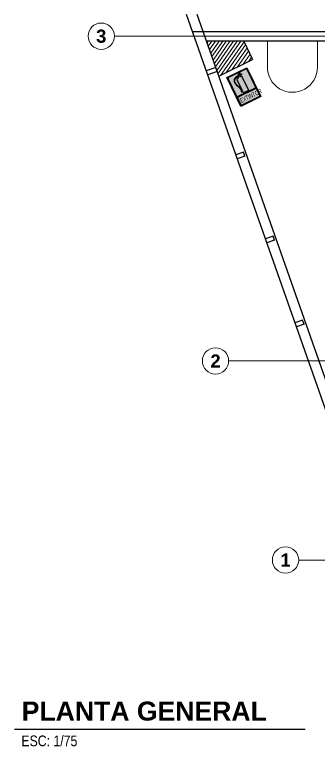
# Model space of a CAD drawing. Header units: millimetres. Extents: x 2107.8 to 2195.9, y 1780.6 to 1794.5.
# Drawn here: x 2174.99 to 2179.84, y 1781.69 to 1793.36 of the extents above; entities that cross this region are included whole.
import ezdxf
from ezdxf.enums import TextEntityAlignment as Align

# ---------------------------------------------------------------- set-up
doc = ezdxf.new("R2010")
doc.units = ezdxf.units.MM
doc.linetypes.add('CENTRO', pattern=[2, 1.25, -0.25, 0.25, -0.25])
doc.layers.get('0').update_dxf_attribs({"true_color": 0xf7f7f7})
for name, color, linetype in [('0-Simb Color 10', 10, 'Continuous'), ('0-Simb Señalización EX01', 7, 'Continuous'), ('DETALLES', 8, 'Continuous'), ('TEXTO', 4, 'Continuous')]:
    doc.layers.add(name, color=color, linetype=linetype)
doc.layers.add('0-Simb Color 255-255-214', color=7, linetype='Continuous', true_color=0xffffd6)
doc.layers.add('AR_EJES', color=8, linetype='CENTRO', lineweight=5)
doc.layers.add('TEXTURAS', color=253, linetype='Continuous', lineweight=0)
doc.styles.add('Acotaciones', font='ARIALN.TTF')
doc.styles.add('Ambientes', font='swisseb.ttf', dxfattribs={"height": 0.15})
doc.styles.add('COMIN Simb Señalizacion', font='arial.ttf')
doc.styles.add('Nombre Titulos 1-50', font='', dxfattribs={"height": 0.175})
doc.styles.get('Nombre Titulos 1-50').set_extended_font_data('Arial', bold=True)

# ---------------------------------------------------------------- blocks, each defined once
blk = doc.blocks.new('COMIN Simb Señalización EX01')
at = {"layer": '0-Simb Color 10'}
h = blk.add_hatch(color=256, dxfattribs=at)
h.paths.add_polyline_path([(9.65, 13.69, 0.414214), (9.09, 14.25), (-9.09, 14.25, 0.414214), (-9.65, 13.69), (-9.65, -4.86, 0.414214), (-9.09, -5.43), (9.09, -5.43, 0.414214), (9.65, -4.86)])
h.paths.add_polyline_path([(2.76, -4.07, -0.414214), (2.2, -4.63), (-2.23, -4.63, -0.414214), (-2.79, -4.07), (-2.79, -2.98), (-3.69, -2.98), (-3.82, -2.87), (-3.82, -2.16), (-3.57, -2.04), (-3.57, -1.69), (-3.68, -1.59), (-3.68, -0.76), (-3.6, -0.7), (-3.6, -0.47), (-3.78, 0.51), (-4.04, 1.22), (-4.8, 3.17), (-5.31, 4.54), (-5.59, 5.27), (-5.78, 6.13), (-5.91, 6.88), (-5.92, 7.69), (-5.82, 8.63), (-5.7, 9.07), (-5.37, 9.66), (-4.96, 10.24), (-4.53, 10.58), (-3.94, 10.94), (-3.36, 11.25), (-2.61, 11.53), (-1.8, 11.77), (-1.1, 11.81), (-0.63, 11.81), (-0.63, 12.05), (0.52, 12.76), (1.74, 13.2), (2.62, 13.42), (2.7, 13.2), (2.37, 13.11), (0.86, 12.39), (0.77, 12.12), (1.15, 12.12), (1.86, 12.03), (2.51, 11.91), (3.3, 11.66), (3.5, 11.49), (3.56, 11.37), (2.94, 11.28), (2.8, 11.39), (2.62, 11.52), (2.37, 11.5), (2.06, 11.36), (1.86, 11.47), (1.81, 11.6), (1.11, 11.66), (0.42, 11.65), (0.29, 11.61), (0.29, 11.4), (0.18, 11.36), (0.18, 11.23), (0.44, 11.1), (0.52, 10.65), (0.81, 10.29, -0.120407), (2.57, 9.45, -0.22624), (2.76, 9.07)], flags=16)
h.paths.add_polyline_path([(-0.68, 10.67), (-0.99, 10.25, 0.110621), (-2.6, 9.45, 0.22624), (-2.79, 9.07), (-2.79, -2.19), (-2.97, -2.19), (-3.08, -1.98), (-3.08, -1.66), (-3.01, -1.59), (-3.01, -0.77), (-3.08, -0.7), (-3.11, -0.1), (-3.24, 0.65), (-3.58, 1.58), (-4.05, 2.75), (-4.7, 4.32), (-5.19, 5.73), (-5.41, 6.73), (-5.44, 7.74), (-5.36, 8.41), (-5.12, 9.1), (-4.69, 9.82), (-3.96, 10.39), (-3.18, 10.8), (-2.29, 11.15), (-1.74, 11.3), (-0.46, 11.3), (-0.46, 11.2), (-0.58, 11.2), (-0.68, 11.09)], flags=0)
h.paths.add_polyline_path([(9.09, -14.25, 0.414214), (9.65, -13.69), (9.65, -6.64, 0.414214), (9.09, -6.07), (-9.09, -6.07, 0.414214), (-9.65, -6.64), (-9.65, -13.69, 0.414214), (-9.09, -14.25)])
at = {"layer": '0-Simb Color 255-255-214'}
blk.add_hatch(color=256, dxfattribs=at).paths.add_polyline_path([(-10.31, 14.91), (10.31, 14.91), (10.31, -14.91), (-10.31, -14.91)])
for p, q in [((-9.65, -4.86), (-9.65, 13.69)), ((-9.09, 14.25), (9.09, 14.25)), ((9.65, 13.69), (9.65, -4.86)), ((-9.65, -13.69), (-9.65, -6.64)), ((9.09, -5.43), (-9.09, -5.43)), ((-9.09, -6.07), (9.09, -6.07)), ((9.65, -6.64), (9.65, -13.69)), ((9.09, -14.25), (-9.09, -14.25))]:
    blk.add_line(p, q, dxfattribs=at)
for points in [[(0.81, 10.29), (0.52, 10.65), (0.44, 11.1), (0.18, 11.23), (0.18, 11.36), (0.29, 11.4), (0.29, 11.61), (0.42, 11.65), (1.11, 11.66), (1.81, 11.6), (1.86, 11.47), (2.06, 11.36), (2.37, 11.5), (2.62, 11.52), (2.8, 11.39), (2.94, 11.28), (3.56, 11.37), (3.5, 11.49), (3.3, 11.66), (2.51, 11.91), (1.86, 12.03), (1.15, 12.12), (0.77, 12.12), (0.86, 12.39), (2.37, 13.11), (2.7, 13.2), (2.62, 13.42), (1.74, 13.2), (0.52, 12.76), (-0.63, 12.05), (-0.63, 11.81), (-1.1, 11.81), (-1.8, 11.77), (-2.61, 11.53), (-3.36, 11.25), (-3.94, 10.94), (-4.53, 10.58), (-4.96, 10.24), (-5.37, 9.66), (-5.7, 9.07), (-5.82, 8.63), (-5.92, 7.69), (-5.91, 6.88), (-5.78, 6.13), (-5.59, 5.27), (-5.31, 4.54), (-4.8, 3.17), (-4.04, 1.22), (-3.78, 0.51), (-3.6, -0.47), (-3.6, -0.7), (-3.68, -0.76), (-3.68, -1.59), (-3.57, -1.69), (-3.57, -2.04), (-3.82, -2.16), (-3.82, -2.87), (-3.69, -2.98), (-2.79, -2.98)], [(-2.79, -2.19), (-2.97, -2.19), (-3.08, -1.98), (-3.08, -1.66), (-3.01, -1.59), (-3.01, -0.77), (-3.08, -0.7), (-3.11, -0.1), (-3.24, 0.65), (-3.58, 1.58), (-4.05, 2.75), (-4.7, 4.32), (-5.19, 5.73), (-5.41, 6.73), (-5.44, 7.74), (-5.36, 8.41), (-5.12, 9.1), (-4.69, 9.82), (-3.96, 10.39), (-3.18, 10.8), (-2.29, 11.15), (-1.74, 11.3), (-0.46, 11.3), (-0.46, 11.2), (-0.58, 11.2), (-0.68, 11.09), (-0.68, 10.67), (-0.99, 10.25)], [(-2.79, 9.07), (-2.79, -2.19)]]:
    blk.add_lwpolyline(points, dxfattribs=at)
blk.add_lwpolyline([(-2.79, -2.98), (-2.79, -4.07, 0.414214), (-2.23, -4.63), (2.2, -4.63, 0.414214), (2.76, -4.07), (2.76, 9.07)], format="xyb", dxfattribs=at)
for centre, radius, start, end in [((-9.09, 13.69), 0.561, 90, 180), ((9.09, 13.69), 0.561, 0, 90), ((-2.29, 9.07), 0.5, 129.00802, 180), ((-0.02, 6.26), 4.11, 103.75823, 129.00802), ((-0.02, 6.26), 4.11, 50.99198, 78.4551), ((2.26, 9.07), 0.5, 0, 50.99198), ((-9.09, -4.86), 0.561, 180, 270), ((-9.09, -6.64), 0.561, 90, 180), ((9.09, -4.86), 0.561, 270, 0), ((9.09, -6.64), 0.561, 0, 90), ((-9.09, -13.69), 0.561, 180, 270), ((9.09, -13.69), 0.561, 270, 0)]:
    blk.add_arc(centre, radius, start, end, dxfattribs=at)
at = {"layer": '0-Simb Señalización EX01'}
blk.add_lwpolyline([(-10.31, 14.91), (10.31, 14.91), (10.31, -14.91), (-10.31, -14.91)], close=True, dxfattribs=at)
at = {"layer": '0-Simb Color 255-255-214', "style": 'COMIN Simb Señalizacion', "width": 0.56}
blk.add_text('EXTINTOR', height=4.411, dxfattribs=at).set_placement((-8.69, -12.32))

msp = doc.modelspace()

# ---------------------------------------------------------------- hatches: boundary and pattern name
at = {"layer": 'TEXTURAS', "lineweight": 0}
h = msp.add_hatch(dxfattribs=at)
h.set_pattern_fill('LINE', color=251, scale=0.015, angle=55)
h.set_pattern_definition([(55, (67.189874, 0), (-0.0390121161, 0.0273165778), [])])
h.paths.add_polyline_path([(2178.655, 1792.94), (2178.057, 1792.94), (2178.254, 1792.38), (2178.791, 1792.65)])

# ---------------------------------------------------------------- linework, layer by layer
at = {"color": 7}
for p, q in [((2181.009, 1784.075), (2177.738, 1793.364)), ((2181.179, 1784.075), (2177.908, 1793.364)), ((2180.009, 1793.09), (2177.835, 1793.09)), ((2178.655, 1792.94), (2178.057, 1792.94)), ((2179.995, 1792.94), (2178.655, 1792.94)), ((2178.655, 1792.94), (2178.791, 1792.65)), ((2178.254, 1792.38), (2178.791, 1792.65)), ((2178.204, 1792.521), (2178.053, 1792.468)), ((2178.228, 1792.455), (2178.077, 1792.402)), ((2178.648, 1791.172), (2178.525, 1791.129)), ((2178.671, 1791.106), (2178.548, 1791.063)), ((2178.671, 1791.106), (2178.648, 1791.172)), ((2179.119, 1789.832), (2178.997, 1789.789)), ((2179.143, 1789.766), (2179.119, 1789.832)), ((2179.143, 1789.766), (2179.02, 1789.723)), ((2179.591, 1788.493), (2179.468, 1788.45)), ((2179.614, 1788.427), (2179.492, 1788.384)), ((2179.614, 1788.427), (2179.591, 1788.493))]:
    msp.add_line(p, q, dxfattribs=at)
at = {"layer": 'AR_EJES', "ltscale": 3}
for p, q in [((2176.587, 1793.02), (2189.768, 1793.02, 0)), ((2178.411, 1787.84), (2189.768, 1787.84)), ((2179.529, 1784.665), (2189.768, 1784.665))]:
    msp.add_line(p, q, dxfattribs=at)
at = {"layer": 'AR_EJES', "linetype": 'Continuous'}
for centre in [(2176.377, 1793.02), (2178.201, 1787.84), (2179.319, 1784.665)]:
    msp.add_circle(centre, 0.21, dxfattribs=at)
at = {"layer": 'DETALLES', "color": 7}
msp.add_line((2174.994, 1781.969), (2179.634, 1781.969), dxfattribs=at)
at = {"layer": 'TEXTURAS', "color": 251, "lineweight": 5}
msp.add_lwpolyline([(2179.03, 1792.94), (2179.83, 1792.94), (2179.83, 1792.525, -1.0125), (2179.03, 1792.535), (2179.03, 1792.94)], format="xyb", dxfattribs=at)

# ---------------------------------------------------------------- block references
at = {"layer": '0-Simb Señalización EX01', "xscale": 0.01720477632796278, "yscale": 0.01720477632796278, "zscale": 0.01720477632796278, "rotation": 26.15299915008761}
msp.add_blockref('COMIN Simb Señalización EX01', (2178.654, 1792.208), dxfattribs=at)

# ---------------------------------------------------------------- texts
at = {"layer": 'AR_EJES', "linetype": 'Continuous', "style": 'Nombre Titulos 1-50', "text_generation_flag": 6}
for s, p in [('3', (2176.377, 1793.02)), ('2', (2178.201, 1787.84)), ('1', (2179.319, 1784.665))]:
    msp.add_text(s, height=0.21, rotation=180, dxfattribs=at).set_placement(p, align=Align.MIDDLE)
at = {"layer": 'TEXTO', "color": 7}
for s, height, style, p in [('PLANTA GENERAL', 0.30375, 'Ambientes', (2175.107, 1782.104)), ('ESC: 1/75', 0.1711, 'Acotaciones', (2175.102, 1781.695))]:
    msp.add_text(s, height=height, dxfattribs=dict(at, style=style)).set_placement(p)

doc.saveas('drawing.dxf')
